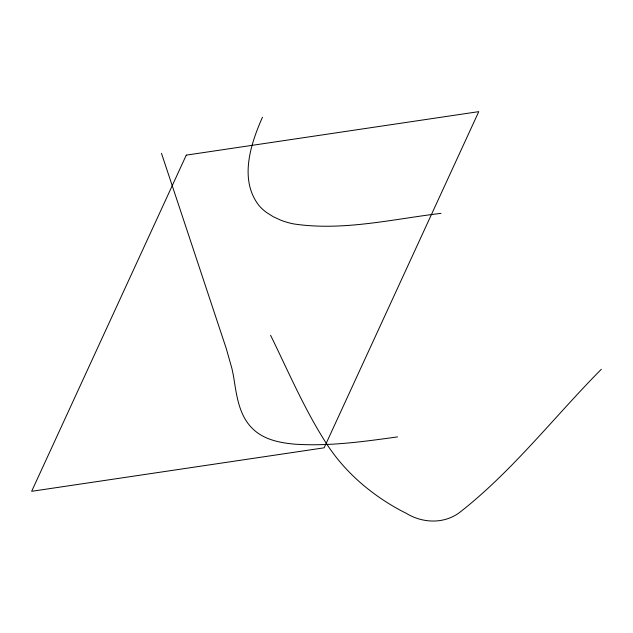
<?xml version="1.0" encoding="UTF-8"?>
<svg xmlns="http://www.w3.org/2000/svg" width="633" height="633" viewBox="0 0 633 633"><rect width="100%" height="100%" fill="white"/><g stroke="black" fill="none" stroke-linecap="round" stroke-linejoin="round"><path stroke-width="0.95" d="M262.473 117.24C250.589 143.92 238.918 179.764 258.976 205.511A149.143 75.319 -25.4 0 0 266.477 212.443L273.258 216.723L281.028 220.292A138.524 69.962 -25.4 0 0 293.419 223.876C342.651 231.361 392.199 219.176 440.995 213.353M601.35 369.245C554.54 416.482 513.331 470.145 460.903 511.456C445.118 524.259 422.915 523.602 406.109 513.236A629.756 281.376 81.5 0 1 394.383 506.938C373.699 494.927 354.812 479.648 339.462 461.259A227.635 101.707 81.5 0 1 328.116 446.123C305.241 411.228 288.893 372.631 270.584 335.276M397.524 436.905C363.342 441.628 328.764 446.534 294.179 444.121C279.786 442.784 264.428 439.713 253.509 429.53C239.029 416.285 236.631 395.76 233.727 377.474A663.06 334.857 -25.4 0 0 231.892 368.43L226.274 348.585L161.486 153.328M186.276 155.132L31.65 491.311L324.136 447.816L478.762 111.645L186.276 155.132"/></g></svg>
